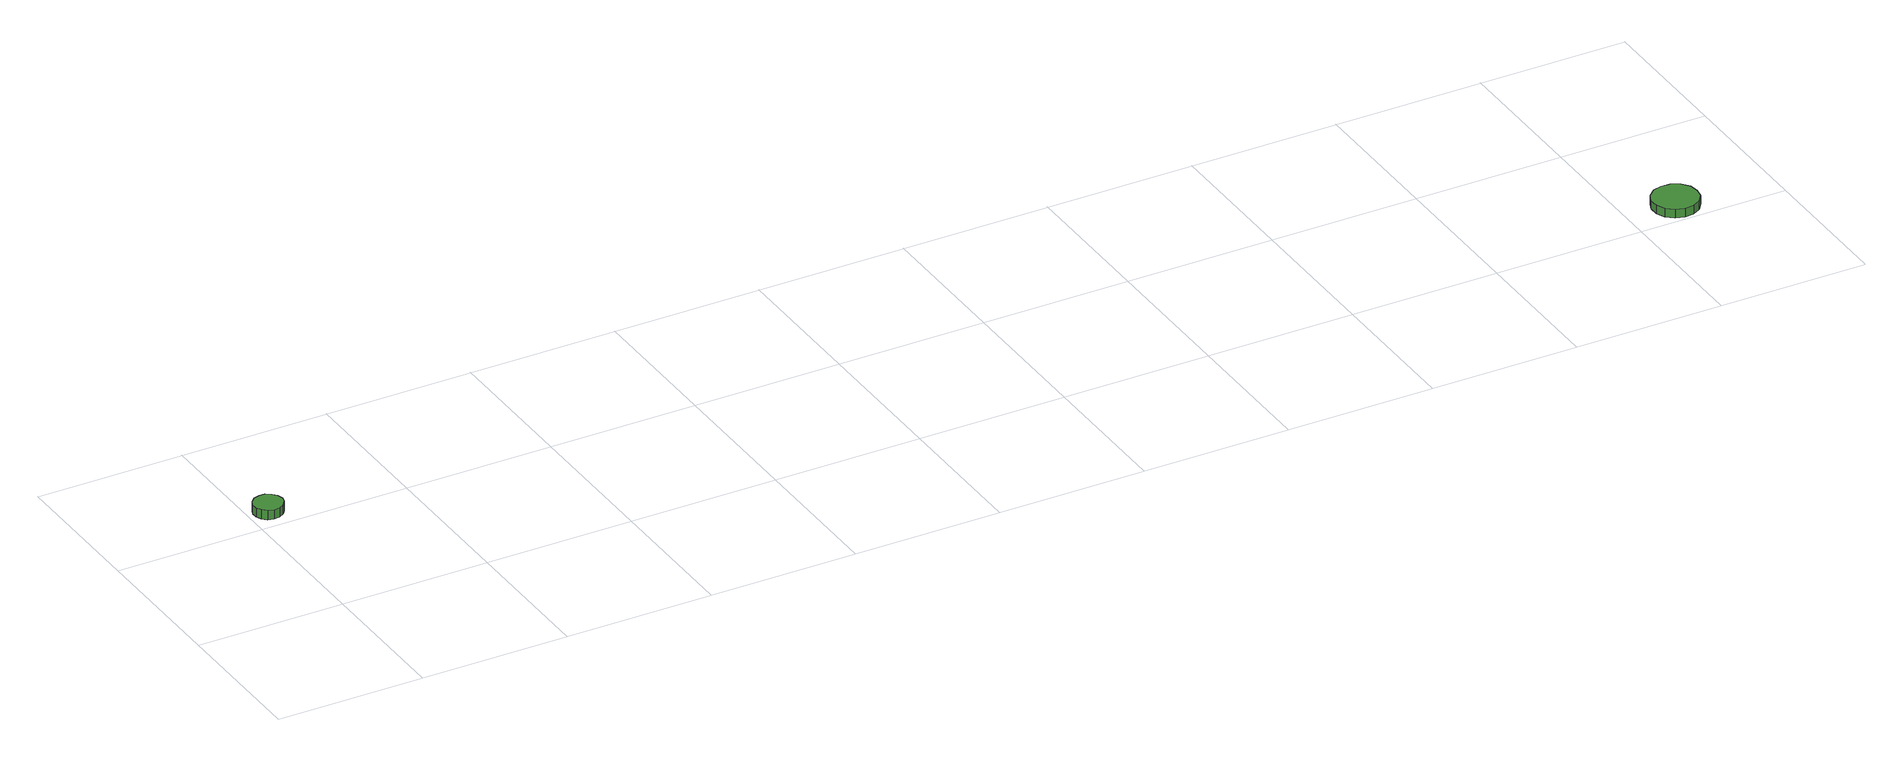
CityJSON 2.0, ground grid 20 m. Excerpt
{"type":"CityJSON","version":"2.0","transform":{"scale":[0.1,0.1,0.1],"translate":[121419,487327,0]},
"CityObjects":{
"tree1":{"type":"SolitaryVegetationObject","attributes":{"function":"something"},"geometry":[{"type":"MultiSurface","lod":"1","boundaries":[[[0,1,2,3,4,5,6,7,8,9,10,11,12,13,14]],[[15,16,17,18,19,20,21,22,23,24,25,26,27,28,29]],[[0,29,28,1]],[[1,28,27,2]],[[2,27,26,3]],[[3,26,25,4]],[[4,25,24,5]],[[5,24,23,6]],[[6,23,22,7]],[[7,22,21,8]],[[8,21,20,9]],[[9,20,19,10]],[[10,19,18,11]],[[11,18,17,12]],[[12,17,16,13]],[[13,16,15,14]],[[14,15,29,0]]]}]},
"tree2":{"type":"SolitaryVegetationObject","attributes":{"function":"something"},"geometry":[{"type":"MultiSurface","lod":"1","boundaries":[[[30,31,32,33,34,35,36,37,38,39,40,41,42,43,44]],[[45,46,47,48,49,50,51,52,53,54,55,56,57,58,59]],[[30,59,58,31]],[[31,58,57,32]],[[32,57,56,33]],[[33,56,55,34]],[[34,55,54,35]],[[35,54,53,36]],[[36,53,52,37]],[[37,52,51,38]],[[38,51,50,39]],[[39,50,49,40]],[[40,49,48,41]],[[41,48,47,42]],[[42,47,46,43]],[[43,46,45,44]],[[44,45,59,30]]]}]}
},
"vertices":[
[44,228,19],[42,236,19],[37,242,19],[30,247,19],[22,247,19],[14,245,19],[8,239,19],[5,232,19],[5,224,19],[8,217,19],[14,211,19],[22,209,19],[30,210,19],[37,214,19],[42,220,19],[42,220,6],[37,214,6],[30,210,6],[22,209,6],[14,211,6],[8,217,6],[5,224,6],[5,232,6],[8,239,6],[14,245,6],[22,247,6],[30,247,6],[37,242,6],[42,236,6],[44,228,6],
[1897,34,14],[1895,47,14],[1887,57,14],[1876,63,14],[1864,64,14],[1852,61,14],[1842,52,14],[1837,40,14],[1837,28,14],[1842,16,14],[1852,8,14],[1864,4,14],[1876,5,14],[1887,11,14],[1895,22,14],[1895,22,2],[1887,11,2],[1876,5,2],[1864,4,2],[1852,8,2],[1842,16,2],[1837,28,2],[1837,40,2],[1842,52,2],[1852,61,2],[1864,64,2],[1876,63,2],[1887,57,2],[1895,47,2],[1897,34,2]
]}
